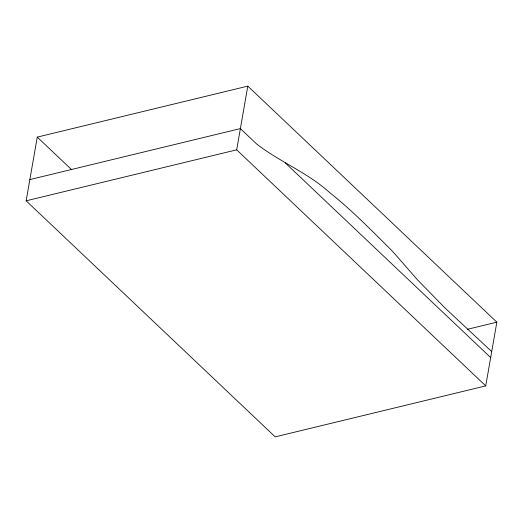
<?xml version="1.0" encoding="UTF-8"?>
<svg xmlns="http://www.w3.org/2000/svg" width="523" height="523" viewBox="0 0 523 523"><rect width="100%" height="100%" fill="white"/><g stroke="black" fill="none" stroke-linecap="round" stroke-linejoin="round"><path stroke-width="0.78" d="M26.15 200.819L37.27 137.111L247.791 86.132L496.85 322.181L485.73 385.889L275.209 436.868L26.15 200.819L236.677 149.833L485.73 385.889M236.677 149.833L247.791 86.132M29.857 179.585L240.384 128.599L256.669 144.034C279.844 161.94 307.74 172.682 329.568 192.529C351.306 209.684 370.637 229.564 390.256 249.02A195.765 103.9 76.4 0 1 397.088 256.473L417.439 279.792L445.066 308.034L491.718 351.587M467.569 329.274L496.85 322.181M285.381 162.999L490.672 357.575M37.27 137.111L71.664 169.714"/></g></svg>
